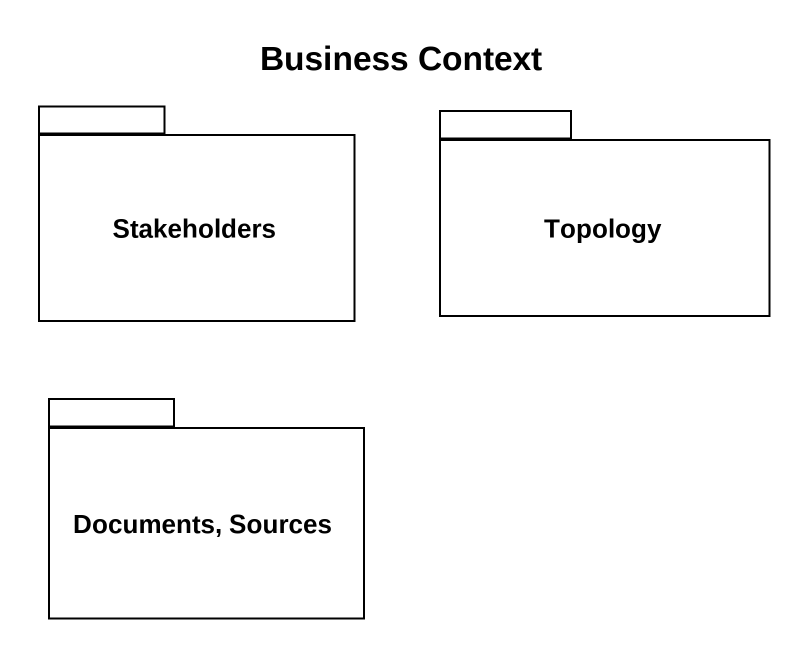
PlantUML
@startuml
title Business Context
package Stakeholders {
}
package Topology {
}
package "Documents, Sources" as Documents_Sources {
}
@enduml
